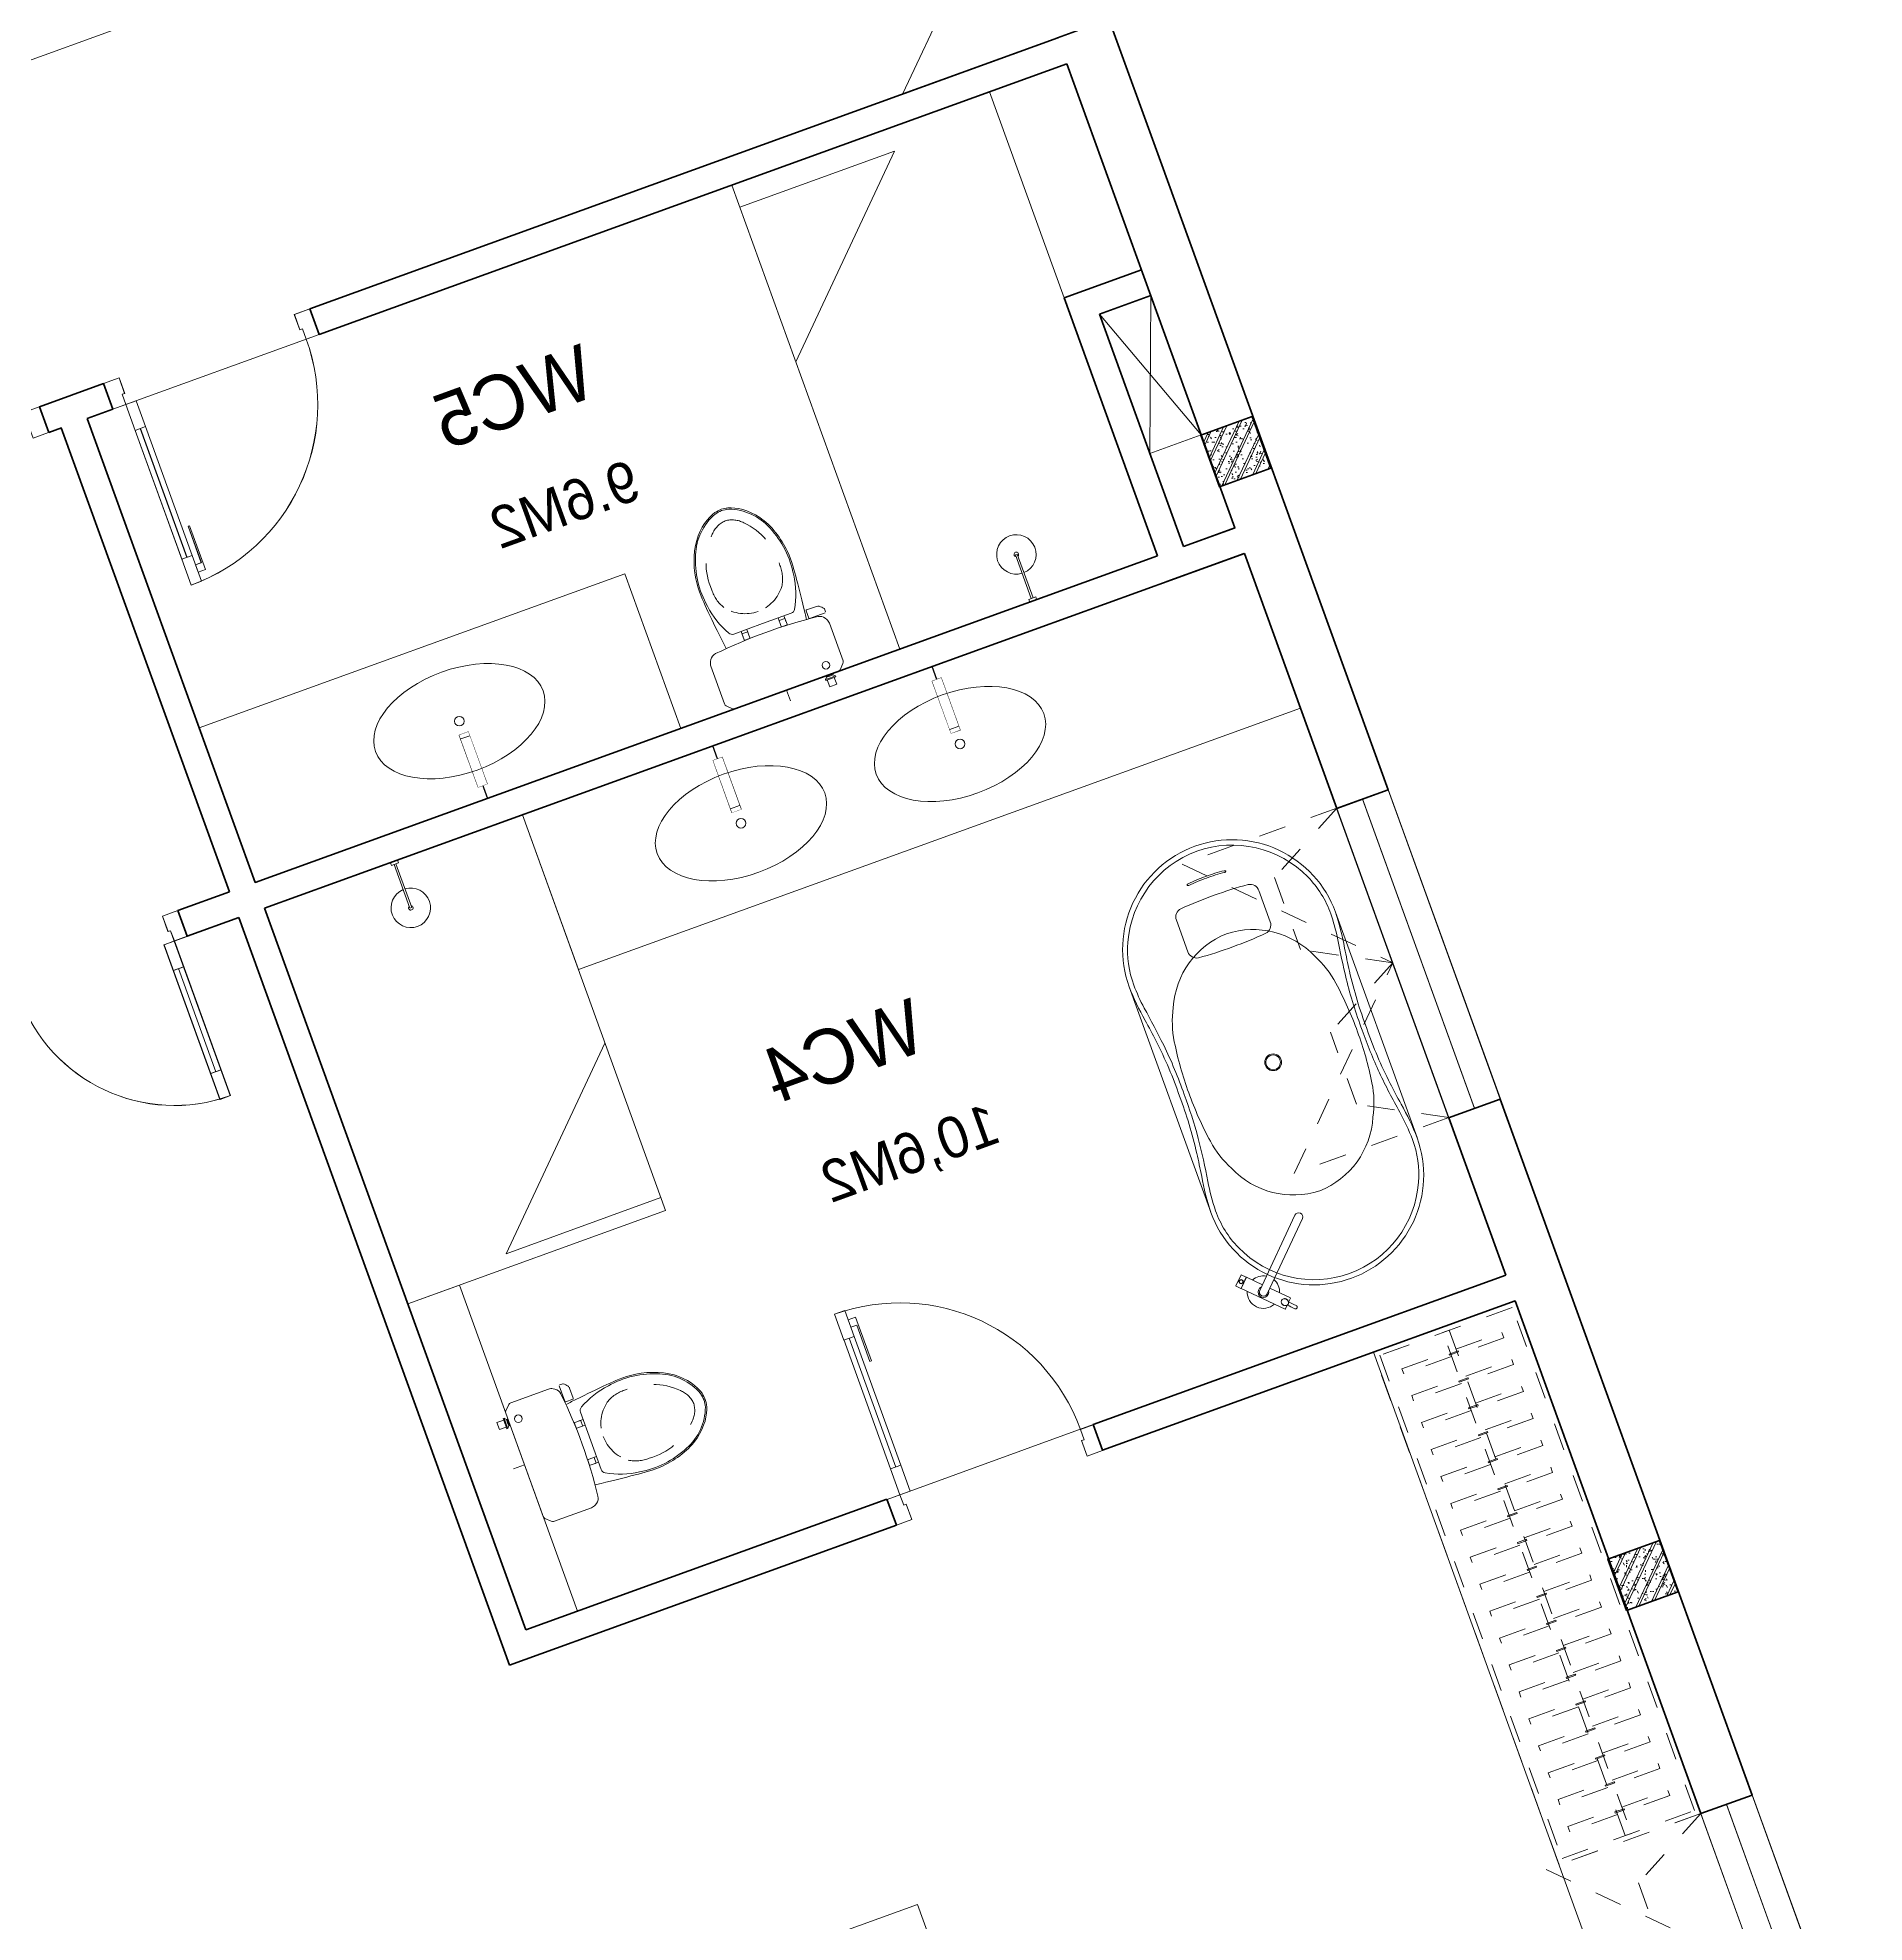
# Model space of a CAD drawing. Header units: metres. Extents: x 568332 to 569219, y 2065964 to 2066430.
# Drawn here: x 568607.86 to 568614.52, y 2066351.83 to 2066358.71 of the extents above; entities that cross this region are included whole.
import ezdxf

# ---------------------------------------------------------------- set-up
doc = ezdxf.new("R2010")
doc.units = ezdxf.units.M
for name, pattern in [('$AUDIT_BAD_LTYPE2', [0]), ('HIDDEN', [0.375, 0.25, -0.125]), ('HIDDEN2', [0.1875, 0.125, -0.0625]), ('X-5M-G-MB PHONGNGU$0$HIDDEN2', [0.1875, 0.125, -0.0625]), ('xref-thap C (mb tang 32-2)$0$HIDDEN', [0.375, 0.25, -0.125])]:
    doc.linetypes.add(name, pattern=pattern)
doc.layers.get('0').update_dxf_attribs({"linetype": 'CONTINUOUS'})
doc.layers.get('DEFPOINTS').update_dxf_attribs({"linetype": 'CONTINUOUS'})
for name, color, linetype, lineweight in [('-DOOR', 137, 'CONTINUOUS', 9), ('-FURNITURE', 46, 'CONTINUOUS', 9), ('-HATCH', 8, 'CONTINUOUS', 5), ('-HIDE', 3, 'HIDDEN', 13), ('-LINE1', 7, 'CONTINUOUS', 18), ('-LINE2', 252, 'CONTINUOUS', 9), ('-STEEL1', 1, 'CONTINUOUS', 35), ('-WALL', 4, 'CONTINUOUS', 35), ('TEXT25', 2, 'CONTINUOUS', 13)]:
    doc.layers.add(name, color=color, linetype=linetype, lineweight=lineweight)
doc.layers.add('LoLK', color=6, linetype='CONTINUOUS')
doc.styles.add('SVN_AVO_thuong', font='')
doc.styles.add('T1', font='', dxfattribs={"height": 200})
doc.styles.get('SVN_AVO_thuong').set_extended_font_data('SVN-Avo')
doc.styles.get('T1').set_extended_font_data('VNgeometric Light')

# ---------------------------------------------------------------- blocks, each defined once
blk = doc.blocks.new('*U18')
at = {"linetype": '$AUDIT_BAD_LTYPE2'}
for p, q in [((70, 100), (69.99999999999999, 599.9999999999982)), ((89.99999999999999, 599.9999999999982), (90, 100))]:
    blk.add_line(p, q, dxfattribs=at)
for points in [[(49.99999999999999, 599.9999999999982), (89.99999999999999, 599.9999999999982), (89.99999999999999, 699.9999999999982), (49.99999999999999, 699.9999999999982), (49.99999999999999, 599.9999999999982)], [(49.99999999999999, 602.9059272893337), (50, 100)], [(50, 100), (90, 100), (90, 0), (50, 0), (50, 100)]]:
    blk.add_lwpolyline(points)
for points in [[(118.2698876160139, 494.5156181119073), (118.2698876160139, 664.1349438079906), (89.99999999999999, 664.1349438079906), (89.99999999999999, 635.8650561920058), (112.6159100928053, 635.8650561920058), (112.6159100928053, 494.5156181119073)], [(0, 0), (50, 0), (50, -40), (60, -40), (60, -100.0001724930698), (0, -100.0001724930698)], [(799.9999999999982, 7.105427357601134e-15), (749.9999999999982, 7.105427357601134e-15), (749.9999999999982, -40), (739.9999999999982, -40), (739.9999999999982, -100.0001724930698), (799.9999999999982, -100.0001724930698)]]:
    blk.add_lwpolyline(points, close=True)
at = {"linetype": '$AUDIT_BAD_LTYPE2', "ltscale": 0.3}
blk.add_arc((50, 0), 699.9999999999982, 0, 90, dxfattribs=at)
blk = doc.blocks.new('*U149')
at = {"linetype": '$AUDIT_BAD_LTYPE2'}
for p, q in [((70, 100), (70, 699.9999999999982)), ((90, 699.9999999999982), (90, 100))]:
    blk.add_line(p, q, dxfattribs=at)
for points in [[(50, 699.9999999999982), (90, 699.9999999999982), (90, 799.9999999999982), (50, 799.9999999999982), (50, 699.9999999999982)], [(50, 702.9059272893337), (50, 100)], [(50, 100), (90, 100), (90, 0), (50, 0), (50, 100)]]:
    blk.add_lwpolyline(points)
for points in [[(118.2698876160139, 594.5156181119073), (118.2698876160139, 764.1349438079906), (90, 764.1349438079906), (90, 735.8650561920058), (112.6159100928053, 735.8650561920058), (112.6159100928053, 594.5156181119073)], [(0, 0), (50, 0), (50, -40), (60, -40), (60, -99.99999999999272), (0, -99.99999999999272)], [(899.9999999999982, 1.3252863207713e-28), (849.9999999999982, 1.3252863207713e-28), (849.9999999999982, -40.00000000000001), (839.9999999999982, -40.00000000000001), (839.9999999999982, -99.99999999999272), (899.9999999999982, -99.99999999999272)]]:
    blk.add_lwpolyline(points, close=True)
at = {"linetype": '$AUDIT_BAD_LTYPE2', "ltscale": 0.3}
blk.add_arc((50, 0), 799.9999999999982, 0, 90, dxfattribs=at)
blk = doc.blocks.new('*U291')
for p, q in [((-1209.999999987398, -99.99999999999946), (-1249.999999987398, -99.99999999999955)), ((-1229.999999987398, -99.99999999999946), (-1229.999999987398, -499.9999999936985)), ((-90.00000000000003, -99.99999999999999), (-50.00000000000003, -100)), ((-70.00000000000003, -100), (-70.00000000000037, -499.999999993699)), ((-1209.999999987398, -499.9999999936986), (-1249.999999987398, -499.9999999936983)), ((-90.00000000000037, -499.999999993699), (-50.00000000000038, -499.999999993699))]:
    blk.add_line(p, q)
for points in [[(-1299.999999987398, 100.0000000124132), (-1239.999999987398, 100.0000000124131), (-1239.999999987398, 40.00000000000052), (-1249.999999987398, 40.00000000000058), (-1249.999999987398, 5.736017721381656e-13), (-1299.999999987398, 5.451800627077616e-13)], [(2.661004540099838e-14, 100.0000000124126), (-60.00000000000009, 100.0000000124126), (-59.99999999999999, 40), (-49.99999999999999, 40), (-50, 0), (0, 0)], [(-1249.999999987398, 5.736017721381656e-13), (-1209.999999987398, 5.167583532773576e-13), (-1209.999999987398, -599.9999999936986), (-1249.999999987398, -599.9999999936985)], [(-50, 0), (-90, 2.842170943040401e-14), (-90.00000000000006, -599.999999993699), (-50.00000000000007, -599.999999993699)]]:
    blk.add_lwpolyline(points, close=True)
for centre, radius, start, end in [((-1249.999999988366, 1.047908426694035e-09), 599.9999999948874, 270.0000392677513, 0), ((-49.99999999984107, 2.53997065803019e-10), 599.9999999940992, 180, 269.9999607322486)]:
    blk.add_arc(centre, radius, start, end)
blk = doc.blocks.new('Sink_Cicle')
blk.add_lwpolyline([(17.49999987077899, -50.00226151314564), (-17.49999987077899, -49.99773848685436), (-17.51615354442038, -252.2967581441626), (17.48384613892995, -252.3012811850058)], close=True)
blk.add_circle((0, -300), 17.5)
at = {"layer": 'DEFPOINTS'}
blk.add_line((0, -100), (0, 0), dxfattribs=at)
blk.add_wipeout([(17.499999870775355, -50.00226151314928), (-17.49999987078263, -49.99773848685436), (-17.516153544427652, -252.29675814416623), (17.48384613892631, -252.3012811850058)])
at = {"layer": '-FURNITURE', "linetype": 'Continuous'}
blk.add_ellipse((0, -300), major_axis=(-325, 0), ratio=0.5846153846153846, dxfattribs=at)
blk.add_line((-17.51421511289664, -237.2967582757119), (17.48578462866135, -237.3012813020032))
blk = doc.blocks.new('shower')
for points in [[(180919.3447017173, -32316.45425928477), (180912.3337561736, -32316.45425928477), (180912.3337561736, -32146.62790954509), (180919.3447017173, -32146.62790954509)], [(180929.3839969719, -32326.62790954066), (180902.2944609144, -32326.62790954066), (180902.2944609144, -32316.45425928477), (180929.3839969719, -32316.45425928477)]]:
    blk.add_lwpolyline(points, close=True)
for radius, start, end in [(72, 272.7906698559544, 267.2093301440456), (8.346062492523743, 294.8355446212717, 245.1644553787283)]:
    blk.add_arc((180915.8392289462, -32146.62790954416), radius, start, end)
blk = doc.blocks.new('A$C18091ED7')
for p, q in [((9.957147995010018e-09, -42.13376978135784), (0, -3.786117304116488e-07)), ((146.1412317672475, -26.59467297248193), (179.181621938591, -26.59467296488583)), ((146.1412317672475, -26.59467297248193), (146.1412317680188, -30.17859706786112)), ((146.1412317680188, -30.17859706786112), (165.7503655985456, -30.17859706340823)), ((153.0594147269658, -36.79204952501459), (146.1412317680188, -30.17859706786112)), ((152.3191092506386, -2.717133611440659e-07), (152.3191092568413, -26.59467297093943)), ((152.3191092506386, -2.717133611440659e-07), (179.1816219322718, -2.654269337654114e-07)), ((153.0594147269658, -36.79204952501459), (165.7503656001572, -36.79204952192958)), ((153.0594147275151, -39.73033438943094), (153.0594147269658, -36.79204952501459)), ((153.0594147275151, -39.73033438943094), (178.4413164740145, -39.73033438349376)), ((153.0594147275151, -39.73033438943094), (178.4413164740145, -39.73033438349376)), ((153.0594147275151, -39.73033438943094), (153.0594147281554, -42.13376974494895)), ((185.3594994290725, -30.17859705851879), (165.7503655985456, -30.17859706340823)), ((178.4413164733487, -36.79204951884458), (165.7503656001572, -36.79204952192958)), ((185.3594994290725, -30.17859705851879), (178.4413164733487, -36.79204951884458)), ((178.4413164733487, -36.79204951884458), (178.4413164740145, -39.73033438349376)), ((178.4413164740145, -39.73033438349376), (178.4413164746547, -42.1337697392446)), ((179.1816219322718, -2.654269337654114e-07), (179.181621938591, -26.59467296488583)), ((179.181621938591, -26.59467296488583), (185.3594994283012, -26.59467296337243)), ((185.3594994283012, -26.59467296337243), (185.3594994290725, -30.17859705851879)), ((-83.25994817525861, -267.3592828898691), (-83.259948167517, -299.9634285944048)), ((-62.88950393904452, -265.3807882612164), (-81.28145355204106, -265.3807882657275)), ((-60.91100931491019, -267.3592828844266), (-60.91100930728498, -299.9634285889624)), ((60.9110093945892, -267.3592828557594), (60.9110094022144, -299.9634285600623)), ((62.88950401780676, -265.3807882316178), (81.2814536308033, -265.3807882273395)), ((83.25994825493763, -267.3592828505498), (83.25994826256283, -299.9634285550856)), ((165.3959958605519, -261.9873972070927), (165.3959958671003, -289.7349902229907)), ((167.8691141396885, -259.5142789271486), (228.0810223811895, -259.5142789128586)), ((230.5541406641933, -274.3229751045001), (230.5541406613593, -261.9873971916386)), ((-83.25994817257379, -278.4883151478134), (-83.25994817046012, -287.6388527823146)), ((-60.91100930959874, -290.0299398849311), (-83.25994816994717, -290.0299398901407)), ((60.91100939990065, -290.029939856031), (83.25994826024908, -290.0299398510542)), ((83.25994825750604, -278.488315108727), (83.2599482596197, -287.6388527429954)), ((167.8691141472664, -292.2081085020036), (206.7175896017579, -292.2081084926904))]:
    blk.add_line(p, q)
for points in [[(230.0000000517721, -218.5046414944518, -0.1374073801801567), (225.4781190853137, -234.6482587013161), (221.7949787454636, -240.7070387715066, -0.2360805181595358), (198.2560902649639, -255.4947853636986, -0.0519608230665726), (-198.2560901437319, -255.4947854572965, -0.236080518165078), (-221.7949786317113, -240.7070388760185), (-225.4781189743626, -234.6482588077488, -0.1374073801809237), (-229.9999999484608, -218.5046416030382), (-229.9999999831671, -71.98694829508895, -0.1989123673786679), (-226.3782021181105, -63.2431547633314), (-208.8906150607545, -45.75556769772083, -0.1989123673792025), (-200.1468215308087, -42.13376982865157), (9.971699910238385e-09, -42.13376978135784), (200.1468215506357, -42.13376973403501, -0.1989123673792025), (208.8906150822841, -45.75556759897154), (226.3782021480001, -63.24315465634572, -0.1989123673791691), (230.0000000170658, -71.98694818626973)], [(144.14367173758, -618.9627606730501, -0.2124047892419209), (26.30999211127346, -734.491494372196, -0.0276853236339062), (-0.5628229983012716, -738.609219571983, -0.0222792448073508), (-26.30999181118386, -734.4914943844487, -0.2124047892421136), (-144.1436714920528, -618.9627607410075, -0.1427957259999892), (-167.2376623962118, -428.0139674870588, -0.0930051380368448), (-127.9331820271946, -309.1271633332653, -0.2564387014614383), (-111.240849547703, -299.9634286007786), (4.746470949612558e-08, -299.9634285748762), (111.2408496426324, -299.9634285482753, -0.2564387014619951), (127.933182126606, -309.1271632729331, -0.0930051380368741), (167.2376625517572, -428.0139674081001, -0.1427957260000456)]]:
    blk.add_lwpolyline(points, format="xyb", close=True)
at = {"linetype": 'xref-thap C (mb tang 32-2)$0$HIDDEN', "ltscale": 100}
blk.add_lwpolyline([(61.00044987679576, -669.0176259216969, -0.1990312026443698), (1.417429302819073e-07, -698.769823720475, -0.1990312026443799), (-61.00044960746891, -669.0176259504806, -0.2189240232571595), (-131.9321382956405, -478.313622940972, -0.1537914605682739), (-112.4681372026971, -403.989815428853, -0.2367011859554165), (5.876427167095244e-08, -347.5870280214876, -0.2367011859554843), (112.4681373467611, -403.9898153757968, -0.1537914605681893), (131.9321384748619, -478.313622878748, -0.2189240232571754)], format="xyb", close=True, dxfattribs=at)
blk.add_circle((165.7503656100234, -78.39166221523192), 13.90362011701458)
for centre, radius, start, end in [((-81.28145355158267, -267.3592828894034), 1.978494623656905, 90.00000001354867, 180.0000000133402), ((-62.88950393858613, -267.3592828848923), 1.978494623656905, 1.334021322268115e-08, 90.00000001354867), ((62.88950401826514, -267.3592828552937), 1.978494623656905, 90.00000001354867, 180.0000000133402), ((81.28145363126168, -267.3592828510155), 1.978494623656905, 1.334021322268115e-08, 90.00000001354867), ((167.8691141402633, -261.9873972065106), 2.473118279571131, 90.00000001354867, 180.0000000133402), ((228.0810223845983, -274.3229751050822), 2.473118279571131, 320.3122930343796, 1.334021322268115e-08), ((167.8691141466952, -289.7349902224087), 2.473118279571131, 180.0000000133402, 270.0000000135486), ((206.717589598069, -276.6690117186226), 15.53909677420133, 270.0000000135486, 306.4658507565522), ((168.3527972659103, -224.7572911087773), 80.08895368617857, 306.4658507565522, 320.3122930343796)]:
    blk.add_arc(centre, radius, start, end)
for points, knots in [([(-155.6468228230951, -259.4535552573798), (-156.6353001506941, -267.2522313103836), (-164.2940232875517, -328.394745314552), (-169.1545302536251, -385.0939582949213), (-183.68571763406, -527.7705276800843), (-135.602968026873, -679.1126648240606), (-50.29344375100118, -735.2493608418445), (-19.70048385594782, -741.0901266933652), (1.531116140540689e-07, -743.6724421556864)], [130.6139379315478, 130.6139379315478, 130.6139379315478, 130.6139379315478, 152.8521090939923, 311.1293507817257, 417.703951170228, 561.3833927516608, 697.6926317810714, 710.812262267882, 710.812262267882, 710.812262267882, 710.812262267882]), ([(155.6468228994709, -259.4535551877343), (156.6353002305841, -267.2522312389628), (164.2940233960289, -328.3947452375724), (169.1545303888706, -385.0939582149149), (183.6857178367027, -527.7705275934422), (135.6029683008201, -679.1126647599449), (50.29344405157826, -735.2493608178338), (19.70048415924612, -741.0901266841101), (1.530679583083838e-07, -743.6724421554536)], [130.613937934949, 130.613937934949, 130.613937934949, 130.613937934949, 152.8521090939923, 311.1293507817257, 417.703951170228, 561.3833927516608, 697.6926317810714, 710.812262267882, 710.812262267882, 710.812262267882, 710.812262267882])]:
    blk.add_open_spline(points, degree=3, knots=knots)
blk = doc.blocks.new('A$C52EE6B0C')
for p, q in [((-17.20769670707523, 15.73427220259327), (17.21740616677562, 15.73427220259327)), ((-17.20769664159161, -15.76179078378482), (17.25286010079435, -15.76177874789573))]:
    blk.add_line(p, q)
for radius in [1.2047244094, 1.0625984252]:
    blk.add_circle((0.004854760598391294, -0.01375929062487558), radius)
for centre, radius, start, end in [((-17.24314525874797, -0.01207868778146803), 15.74633857169191, 90.00004679933201, 180.0060212317107), ((-17.21041953764507, 0.001682114729192108), 15.03342542002128, 114.0143397923319, 180.0588324882195), ((-17.25508472573711, 0.1019342582440004), 14.92367355756088, 89.89259614786677, 114.0143398310184), ((-18.18116453613038, -21.56814891623799), 37.31420158923805, 80.32537186998005, 88.55949406869577), ((-17.85723445771146, -16.41196067107376), 31.44385665188106, 80.95530103647799, 88.85173392611411), ((3.492732717044419, 116.0118507486186), 102.6900642221361, 260.8064278436171, 264.356453546728), ((10.00461303815246, 158.7953360565007), 145.2428134353977, 261.321760178495, 262.6566174950622), ((-0.8758374273893423, 77.0744670072454), 62.80248494290996, 262.9722866301048, 270.8034968767962), ((-0.4392543211579323, 89.40770245710155), 75.83928513553873, 265.3361413481834, 270.3355216603239), ((0.8855469487607479, 77.0744670072454), 62.80248494290996, 269.1965031232039, 277.0277133698951), ((0.5786736126174219, 84.46415005414747), 70.89675459107134, 269.5362586194438, 275.7509718273354), ((-18.4352474148327, 226.8786012548953), 214.5500408366301, 276.9922117853802, 278.5967700074263), ((-9.994903516751947, 158.7953360565007), 145.2428134353977, 277.3433825049378, 278.678239821505), ((18.19087405753089, -21.56814891623799), 37.31420158923805, 91.44050593130423, 99.67462813001998), ((17.49661970126908, -11.01489087357186), 26.04177352760918, 90.57161639594337, 98.52623542419117), ((17.38028173809289, 0.6458196171442978), 14.38048270410287, 65.5240217261104, 90.57161639594337), ((17.25285478011938, -0.01207868778146803), 15.74633857169191, 359.9939787682893, 89.999953200668), ((17.03142645675689, -0.1205247127218172), 15.22249436628161, 0.4018525137937155, 65.5240217261104), ((-5.419667109847069, -2.205582012422383), 14.69270855791083, 98.51976196149644, 117.8512947361469), ((-0.2559751088847406, -36.67531980102649), 49.54707038386372, 89.69837733597764, 98.51976196149644), ((0.26568463028525, -36.67531980102649), 49.54707038386372, 81.48023803850357, 90.30162266402236), ((5.429376631247578, -2.205582012422383), 14.69270855791083, 62.14870526385309, 81.48023803850357), ((-7.450100970658241, -0.4025184732163325), 12.18724008712164, 113.3669392692271, 178.1720206420629), ((7.459810492087854, -0.4025184732163325), 12.18724008712164, 1.827979357937088, 66.63306073077288), ((28.29923964393674, 2.770475775178056), 0.2863587186237817, 160.8078893687392, 185.677575747249), ((1.032724158198107, 0.0596931052277796), 27.11457574387047, 359.8447870516113, 5.677575747249001), ((28.14528837171383, 2.82406351249665), 0.1233475539422422, 123.474108831765, 160.8078893687392), ((28.11764562025201, 2.865868186636362), 0.07323016681635565, 85.79124561711077, 123.474108831765), ((28.11499697584077, 2.829875804425683), 0.1093198730242431, 39.09426345110634, 85.79124561711077), ((27.9923979784362, 2.718469867249951), 0.2748749163090767, 4.941295606222266, 41.00239497281166), ((1.841417531803017, 0.05082119413418695), 26.56153366930607, 359.8606935406443, 5.815426488843808), ((-17.24314525874797, -0.01544044824549928), 15.74633857169191, 179.9939787682893, 269.999953200668), ((-17.21041951692314, -0.02920073014684021), 15.03342545060523, 179.9411309193374, 245.9856601689816), ((-7.450100970658241, 0.3749993371893652), 12.18724008712164, 181.8279793579371, 246.6330607307729), ((7.459810492087854, 0.3749993371893652), 12.18724008712164, 293.3669392692271, 358.1720206420629), ((17.25285478011938, -0.01544044824549928), 15.74633857169191, 270.000046799332, 0.006021231710728335), ((17.0314264257031, 0.09300610912032425), 15.22249441194929, 294.4759783475301, 359.5981396082714), ((1.032724158198107, -0.08721224125474691), 27.11457574387047, 354.322424252751, 0.1552129483886985), ((1.841417531803017, -0.07834033016115427), 26.56153366930607, 354.1845735111562, 0.1393064593556944), ((28.29923964393674, -2.797994911205024), 0.2863587186237817, 174.322424252751, 199.1921106312608), ((28.14528837171383, -2.851582648523618), 0.1233475539422422, 199.1921106312608, 236.525891168235), ((28.11764562025201, -2.89338732266333), 0.07323016681635565, 236.525891168235, 274.2087543828892), ((28.11499697584077, -2.85739494045265), 0.1093198730242431, 274.2087543828892, 320.9057365488936), ((27.9923979784362, -2.745989003276918), 0.2748749163090767, 318.9976050271883, 355.0587043937777), ((-5.419667109847069, 2.178062876395416), 14.69270855791083, 242.1487052638531, 261.4802380385036), ((5.429376631247578, 2.178062876395416), 14.69270855791083, 278.5197619614964, 297.8512947361469), ((-0.2559751088847406, 36.64780066499952), 49.54707038386372, 261.4802380385036, 270.3016226640223), ((0.26568463028525, 36.64780066499952), 49.54707038386372, 269.6983773359776, 278.5197619614964), ((-17.25508472573711, -0.1294528978760354), 14.92367355756088, 245.9856601689816, 270.1074038521332), ((-18.18116453613038, 21.54062978021102), 37.31420158923805, 271.4405059313042, 279.6746281300199), ((-17.85723445771146, 16.38444203144172), 31.44385665188106, 271.1482660738859, 279.044698963522), ((3.492732717044419, -116.0393693881924), 102.6900642221361, 95.64354645327202, 99.19357215638293), ((10.00461303815246, -158.8228551925276), 145.2428134353977, 97.3433825049378, 98.67823982150497), ((-0.8758374273893423, -77.10198614327237), 62.80248494290996, 89.19650312320385, 97.02771336989514), ((-0.4392543211579323, -89.43522109673359), 75.83928513553873, 89.66447833967614, 94.66385865181664), ((0.5786736126174219, -84.4916686937795), 70.89675459107134, 84.24902817266455, 90.4637413805562), ((0.8855469487607479, -77.10198614327237), 62.80248494290996, 82.97228663010486, 90.80349687679617), ((-18.4352474148327, -226.9061198945274), 214.5500408366301, 81.40322999257371, 83.00778821461982), ((-9.994903516751947, -158.8228551925276), 145.2428134353977, 81.32176017849503, 82.65661749506219), ((18.19087405753089, 21.54062978021102), 37.31420158923805, 260.32537186998, 268.5594940686958), ((17.49661970126908, 10.98737223393982), 26.04177352760918, 261.4737645758088, 269.4283836040566), ((17.38028173809289, -0.6733382567763329), 14.38048270410287, 269.4283836040566, 294.4759782738896)]:
    blk.add_arc(centre, radius, start, end)
at = {"layer": 'DEFPOINTS'}
for tag, p in [('MODELNUMBER', (0, 0)), ('TRADENAME', (0, -0.001666666648816317)), ('PRODUCT', (0, -0.003333333355840296)), ('MATERIAL', (0, -0.005000000004656613))]:
    blk.add_attdef(tag, p, '', height=0.001, dxfattribs=at)
blk = doc.blocks.new('A$C4D835AF5')
at = {"layer": '-FURNITURE', "ltscale": 8}
for p, q in [((-3.937007874133997, 0.3346456687140744), (-3.937007874133997, 0.8661417323164642)), ((-3.856363968050573, 0.3149606298829895), (-3.917322834720835, 0.3149606298829895)), ((3.14960629917914, 0.905511811026372), (-3.897637795307674, 0.905511811026372)), ((-3.549881889834069, 0.4615121080132667), (-3.549881889834069, 0.4918150943994988)), ((-3.339881889871322, 0.4918150943994988), (-3.339881889871322, 0.4615121080132667)), ((-0.5905511811724864, 0), (-0.5905511811724864, -12.08661417319672)), ((0.5905511810560711, 0), (0.5905511810560711, -12.08661417319672)), ((3.14960629917914, -0.9055118109972682), (3.14960629917914, 0.905511811026372)), ((3.169291338417679, 0.8956692913197912), (3.14960629917914, 0.8956692913197912)), ((3.169291338417679, -0.8956692912906874), (3.169291338417679, 0.8956692913197912)), ((3.188976377830841, 0.905511811026372), (3.976377952611074, 0.905511811026372)), ((3.996062992024235, -0.8858222072885837), (3.996062992024235, 0.8858183881966397)), ((-3.937007874133997, -0.8661417323164642), (-3.937007874133997, -0.3346456698782276)), ((-3.859123134170659, -0.3149606298829895), (-3.917322834720835, -0.3149606298829895)), ((-0.5905511811724864, -0.9055118109972682), (-3.897637795307674, -0.9055118109972682)), ((-3.702086295757908, -0.4482994973659515), (-3.703305563307367, -0.4183928251150064)), ((-3.626116961007938, -0.4552132484968752), (-3.624325704469811, -0.4472871391335502)), ((-3.592593900160864, -0.4693618138844613), (-3.593808271281887, -0.4553162374941166)), ((-3.516390349017456, -0.4728221969853621), (-3.515662283170968, -0.4687519224826247)), ((-3.483023508393671, -0.4913916403020266), (-3.485677747870795, -0.4713251190551091)), ((-3.406740271369927, -0.4913916403020266), (-3.404085924616084, -0.4713243082514964)), ((-3.373373430629726, -0.4728221969853621), (-3.374101741297636, -0.4687505542242434)), ((-3.297169879544526, -0.4693618138844613), (-3.295955249399412, -0.4553132418950554)), ((-3.263646818697453, -0.4552132484968752), (-3.265438825008459, -0.4472838216461241)), ((-3.187677483947482, -0.4482994973659515), (-3.186458005278837, -0.4183876432944089)), ((3.14960629917914, -0.9055118109972682), (0.5905511810560711, -0.9055118109972682)), ((3.169291338417679, -0.8956692912906874), (3.14960629917914, -0.8956692912906874)), ((3.188976377830841, -0.9055118109972682), (3.976377952611074, -0.9055118109972682))]:
    blk.add_line(p, q, dxfattribs=at)
for radius in [0.3110236219999999, 0.264425112]:
    blk.add_circle((3.582677165279165, 0), radius, dxfattribs=at)
for centre, radius, start, end in [((-5.172746209602337, -0.009833991935011), 0.2398274364867001, 175.3988683949836, 267.683684738816), ((-5.162281866127159, 0.001097322150599211), 0.2496571373087167, 92.26055198415715, 178.0931381794738), ((-5.411562051915098, -2528.914153773454), 2529.164725280366, 89.9660810117202, 89.99457585702427), ((-3.897637795307674, 0.8661417323164642), 0.03937007869999999, 90, 180), ((-3.917322834720835, 0.334645669296151), 0.0196850394, 180, 270), ((-3.444696608930826, -0.1800324727082625), 0.6800319107999998, 90.0155575041171, 98.89806549202986), ((-3.445067178807221, -0.1800325420044828), 0.6800319804999999, 81.10193476241767, 89.98433540355451), ((-5.820766091346741e-11, 0), 2.3622047244, 22.54031043733562, 157.4596895626644), ((-5.820766091346741e-11, 0), 0.7874015747999998, 318.5903779145428, 221.4096220854572), ((-5.820766091346741e-11, 0), 0.5905511810999999, 0, 180), ((3.188976377830841, 0.8858267717296258), 0.0196850394, 90, 180), ((3.976377952611074, 0.8858267717296258), 0.0196850394, 0, 90), ((-4.563514047302306, 275.4393603570643), 275.6895205756396, 269.8713704548476, 270.134413801293), ((-3.917322834720835, -0.334645669296151), 0.0196850394, 90, 180), ((-3.897637795307674, -0.8661417323164642), 0.03937007869999999, 180, 270), ((-3.69050836347742, -0.4472920451080427), 0.01162168131717254, 184.9730588167124, 258.0340652050838), ((-3.646140178490896, -0.2514027326542418), 0.2124717066311285, 257.2815863172942, 272.5837431166033), ((-3.637047897733282, -0.4523756541602779), 0.01129324217511807, 272.4656825237923, 345.4476281752974), ((-3.581550852512009, -0.4681202150823083), 0.01111262650185997, 186.4149760746678, 247.4426638316044), ((-3.544597993255593, -0.2922010583861265), 0.190689105969796, 257.5175194414243, 274.7853332085882), ((-3.528885980602354, -0.4692233995883726), 0.01300354377461912, 270.8627506118385, 343.9333648868276), ((-3.471052158158273, -0.4887641616223846), 0.01225629918881619, 192.3790292665462, 260.142289403178), ((-3.445049900154117, -0.295684714539675), 0.2070703525339242, 262.2005895473907, 277.9341143868692), ((-3.417906698421575, -0.4895470514893532), 0.01131775609399448, 277.3077516790804, 350.6199838641652), ((-3.361692738719285, -0.4698820120247547), 0.01204505090893129, 194.128595859641, 259.0416995531207), ((-3.342932183295488, -0.2742454641556833), 0.2085271705549764, 264.2062775251951, 279.0284077801071), ((-3.310024282021914, -0.4671465401770547), 0.01304389132053663, 269.1875638990808, 350.2219325995679), ((-3.252893783501349, -0.4524938771792222), 0.01109156189044463, 194.1921654394817, 261.8514003855582), ((-3.243402015476022, -0.2392133744724561), 0.2245328352159587, 267.1755962354845, 281.6727780298017), ((-3.20032295252895, -0.4465554517519195), 0.01276517026006314, 280.6032237323427, 352.1473828500294), ((-5.820766091346741e-11, 0), 2.3622047244, 202.5403104373356, 255.4906014981622), ((-5.820766091346741e-11, 0), 2.3622047244, 284.5092583305358, 337.4596895626644), ((3.188976377830841, -0.8858267716132104), 0.0196850394, 180, 270), ((3.976377952611074, -0.8858267716132104), 0.0196850394, 270, 0), ((-5.820766091346741e-11, -12.08661417319672), 0.5905511810999999, 180, 0)]:
    blk.add_arc(centre, radius, start, end, dxfattribs=at)
blk.add_ellipse((-3.444881830888335, -0.001299991592532024), major_axis=(0.5549964930499999, 1.979270000163069e-05), ratio=0.8491940411667758, dxfattribs=at)
for tag, p in [('TRADENAME', (-0.004336408572271466, 0.006709126027999446)), ('MODELNUMBER', (-0.004336408572271466, 0.008375792705919594)), ('PRODUCT', (-0.004336408572271466, 0.005042459379183128)), ('MATERIAL', (-0.004336408572271466, 0.003375792701262981))]:
    blk.add_attdef(tag, p, '', height=0.0009999999999999998, dxfattribs=at)
blk = doc.blocks.new('A$C06914B9D')
at = {"layer": '-FURNITURE', "ltscale": 5}
for p, q in [((294.6599550954998, -1372.946706551127), (294.593063864857, -1495.269907747395)), ((614.665790906176, -1373.70155921299), (614.5996415428817, -1494.51505508367))]:
    blk.add_line(p, q, dxfattribs=at)
for centre, radius, start, end in [((328.8346441350877, -1372.66104604397), 34.19417278572232, 97.79750243114067, 180.4786434526077), ((449.6535268053412, -3017.262859358452), 1683.161974464355, 85.38531070553488, 94.27462811831235), ((580.4543413612992, -1373.438239138573), 34.19417278572232, 359.5587913520952, 82.23993242046836), ((328.802044255659, -1495.589171717875), 34.19417278572232, 179.4650466896836, 262.14618768116), ((580.4225383251905, -1494.74476924073), 34.19417278572232, 277.7037576780962, 0.384898782282091), ((449.2141993120313, 149.0575992399827), 1683.174451148718, 265.7381508570538, 274.6274353096679)]:
    blk.add_arc(centre, radius, start, end, dxfattribs=at)
at = {"layer": '-FURNITURE', "ltscale": 8}
ref = blk.add_blockref('A$C4D835AF5', (131.1496618650854, -111.8140449207276), dxfattribs=dict(at, xscale=-25.08682081009749, yscale=25.08682081009749, zscale=25.08682081009749, rotation=45.00000000000001))
ref.add_attrib('MODELNUMBER', 'K-T97328-4', (131.0602679159492, -111.5708033395931), dxfattribs={"layer": 'DEFPOINTS', "height": 0.02508682081009749, "rotation": 224.9999999245364})
ref.add_attrib('TRADENAME', 'PURIST', (131.0898330230266, -111.6003684485331), dxfattribs={"layer": 'DEFPOINTS', "height": 0.02508682081009749, "rotation": 224.9999999245364})
ref.add_attrib('PRODUCT', 'BATH FILLER', (131.1193981114775, -111.6299335351214), dxfattribs={"layer": 'DEFPOINTS', "height": 0.02508682081009749, "rotation": 224.9999999245364})
ref.add_attrib('MATERIAL', 'PREMIUM MATERIALS', (131.1489632185549, -111.6594986421987), dxfattribs={"layer": 'DEFPOINTS', "height": 0.02508682081009749, "rotation": 224.9999999245364})
at = {"layer": '-FURNITURE'}
ref = blk.add_blockref('A$C52EE6B0C', (450.3224925715476, -887.8775309827179), dxfattribs=dict(at, xscale=25.39829667096628, yscale=25.39829667096628, zscale=25.39829667096628, rotation=270))
ref.add_attrib('MODELNUMBER', 'K-1800', (450.3224925715476, -887.8775309827179), dxfattribs={"layer": 'DEFPOINTS', "height": 0.02539829667096628, "rotation": 270})
ref.add_attrib('TRADENAME', 'ABRAZO', (450.2801620643586, -897.8758592382073), dxfattribs={"layer": 'DEFPOINTS', "height": 0.02539829667096628, "rotation": 270})
ref.add_attrib('PRODUCT', 'BATH', (450.2378315906972, -897.8758592456579), dxfattribs={"layer": 'DEFPOINTS', "height": 0.02539829667096628, "rotation": 270})
ref.add_attrib('MATERIAL', 'LITHOCAST', (450.1955010872334, -897.8758592493832), dxfattribs={"layer": 'DEFPOINTS', "height": 0.02539829667096628, "rotation": 270})
blk = doc.blocks.new('*U294')
at = {"linetype": 'X-5M-G-MB PHONGNGU$0$HIDDEN2'}
for points in [[(0, 600.0000000004657), (0, 0), (2169.805171360719, -7.763894158336599e-10), (2169.805171360719, 599.9999999996893)], [(2149.805171360719, 579.999661371616), (2149.805171360719, 19.99966137161606), (20, 20.00000000046566), (20, 580.0000000004657)], [(2149.805171360719, 286.6991212946981), (2149.805171360719, 313.0991212946049), (20, 313.0991212953813), (19.99999859370291, 286.6991212952417)], [(113.7817614636733, 319.1750910408318), (109.4317788550979, 319.1750910408318), (109.4317788550979, 280.441767644881), (113.7817614636733, 280.441767644881)], [(227.7817614636733, 319.1750910407849), (223.4317788550979, 319.1750910407849), (223.4317788550979, 280.4417676448341), (227.7817614636733, 280.4417676448341)], [(341.7817614636733, 319.175091040738), (337.4317788550979, 319.175091040738), (337.4317788550979, 280.4417676447872), (341.7817614636733, 280.4417676447872)], [(455.7817614636733, 319.1750910406911), (451.4317788550979, 319.1750910406911), (451.4317788550979, 280.4417676447403), (455.7817614636733, 280.4417676447403)], [(569.7817614636733, 319.1750910406442), (565.431778855098, 319.1750910406442), (565.431778855098, 280.4417676446934), (569.7817614636733, 280.4417676446934)], [(683.7817614636733, 319.1750910405973), (679.431778855098, 319.1750910405973), (679.431778855098, 280.4417676446465), (683.7817614636733, 280.4417676446465)], [(797.7817614636733, 319.1750910405504), (793.431778855098, 319.1750910405504), (793.431778855098, 280.4417676445996), (797.7817614636733, 280.4417676445996)], [(911.7817614636733, 319.1750910405035), (907.431778855098, 319.1750910405035), (907.431778855098, 280.4417676445527), (911.7817614636733, 280.4417676445527)], [(1025.781761463673, 319.1750910404566), (1021.431778855098, 319.1750910404566), (1021.431778855098, 280.4417676445057), (1025.781761463673, 280.4417676445057)], [(1139.781761463673, 319.1750910404097), (1135.431778855098, 319.1750910404097), (1135.431778855098, 280.4417676444588), (1139.781761463673, 280.4417676444588)], [(1253.781761463673, 319.1750910403628), (1249.431778855098, 319.1750910403628), (1249.431778855098, 280.4417676444119), (1253.781761463673, 280.4417676444119)], [(1367.781761463673, 319.1750910403159), (1363.431778855098, 319.1750910403159), (1363.431778855098, 280.441767644365), (1367.781761463673, 280.441767644365)], [(1481.781761463673, 319.175091040269), (1477.431778855098, 319.175091040269), (1477.431778855098, 280.4417676443181), (1481.781761463673, 280.4417676443181)], [(1595.781761463673, 319.175091040222), (1591.431778855098, 319.175091040222), (1591.431778855098, 280.4417676442712), (1595.781761463673, 280.4417676442712)], [(1709.781761463673, 319.1750910401751), (1705.431778855098, 319.1750910401751), (1705.431778855098, 280.4417676442243), (1709.781761463673, 280.4417676442243)], [(1823.781761463673, 319.1750910401282), (1819.431778855098, 319.1750910401282), (1819.431778855098, 280.4417676441774), (1823.781761463673, 280.4417676441774)], [(1937.781761463673, 319.1750910400813), (1933.431778855098, 319.1750910400813), (1933.431778855098, 280.4417676441305), (1937.781761463673, 280.4417676441305)], [(2051.781761463673, 319.1750910400344), (2047.431778855098, 319.1750910400344), (2047.431778855098, 280.4417676440836), (2051.781761463673, 280.4417676440836)]]:
    blk.add_lwpolyline(points, close=True, dxfattribs=at)
for points in [[(122.2409142897814, 313.1103512093413), (122.2409142897814, 515.2497102723445), (100.1765458012815, 515.2497102723445), (100.1765458012815, 313.1103512093413)], [(236.2409142897814, 313.1103512092944), (236.2409142897814, 515.2497102722975), (214.1765458012815, 515.2497102722975), (214.1765458012815, 313.1103512092944)], [(350.2409142897814, 313.1103512092475), (350.2409142897814, 515.2497102722507), (328.1765458012815, 515.2497102722507), (328.1765458012815, 313.1103512092475)], [(464.2409142897814, 313.1103512092006), (464.2409142897814, 515.2497102722037), (442.1765458012815, 515.2497102722037), (442.1765458012815, 313.1103512092006)], [(578.2409142897814, 313.1103512091537), (578.2409142897814, 515.2497102721569), (556.1765458012815, 515.2497102721569), (556.1765458012815, 313.1103512091537)], [(692.2409142897814, 313.1103512091068), (692.2409142897814, 515.24971027211), (670.1765458012815, 515.24971027211), (670.1765458012815, 313.1103512091068)], [(806.2409142897814, 313.1103512090599), (806.2409142897814, 515.249710272063), (784.1765458012815, 515.249710272063), (784.1765458012815, 313.1103512090599)], [(920.2409142897814, 313.110351209013), (920.2409142897814, 515.2497102720162), (898.1765458012815, 515.2497102720162), (898.1765458012815, 313.110351209013)], [(1034.240914289781, 313.1103512089661), (1034.240914289781, 515.2497102719692), (1012.176545801281, 515.2497102719692), (1012.176545801281, 313.1103512089661)], [(1148.240914289781, 313.1103512089192), (1148.240914289781, 515.2497102719224), (1126.176545801281, 515.2497102719224), (1126.176545801281, 313.1103512089192)], [(1262.240914289781, 313.1103512088723), (1262.240914289781, 515.2497102718754), (1240.176545801281, 515.2497102718754), (1240.176545801281, 313.1103512088723)], [(1376.240914289781, 313.1103512088254), (1376.240914289781, 515.2497102718285), (1354.176545801281, 515.2497102718285), (1354.176545801281, 313.1103512088254)], [(1490.240914289781, 313.1103512087785), (1490.240914289781, 515.2497102717816), (1468.176545801281, 515.2497102717816), (1468.176545801281, 313.1103512087785)], [(1604.240914289781, 313.1103512087315), (1604.240914289781, 515.2497102717347), (1582.176545801281, 515.2497102717347), (1582.176545801281, 313.1103512087315)], [(1718.240914289781, 313.1103512086846), (1718.240914289781, 515.2497102716878), (1696.176545801281, 515.2497102716878), (1696.176545801281, 313.1103512086846)], [(1832.240914289781, 313.1103512086377), (1832.240914289781, 515.2497102716409), (1810.176545801281, 515.2497102716409), (1810.176545801281, 313.1103512086377)], [(1946.240914289781, 313.1103512085908), (1946.240914289781, 515.2497102715939), (1924.176545801281, 515.2497102715939), (1924.176545801281, 313.1103512085908)], [(2060.240914289781, 313.1103512085439), (2060.240914289781, 515.2497102715471), (2038.176545801281, 515.2497102715471), (2038.176545801281, 313.1103512085439)], [(100.1765458012815, 286.7103512094345), (100.1765458012815, 92.0852110228024), (122.2409142897814, 92.0852110228024), (122.2409142897814, 286.7103512094345)], [(214.1765458012815, 286.7103512093876), (214.1765458012815, 92.08521102275549), (236.2409142897814, 92.08521102275549), (236.2409142897814, 286.7103512093876)], [(328.1765458012815, 286.7103512093407), (328.1765458012815, 92.08521102270858), (350.2409142897814, 92.08521102270858), (350.2409142897814, 286.7103512093407)], [(442.1765458012815, 286.7103512092938), (442.1765458012815, 92.08521102266168), (464.2409142897814, 92.08521102266168), (464.2409142897814, 286.7103512092938)], [(556.1765458012815, 286.7103512092469), (556.1765458012815, 92.08521102261477), (578.2409142897814, 92.08521102261477), (578.2409142897814, 286.7103512092469)], [(670.1765458012815, 286.7103512092), (670.1765458012815, 92.08521102256786), (692.2409142897814, 92.08521102256786), (692.2409142897814, 286.7103512092)], [(784.1765458012815, 286.7103512091531), (784.1765458012815, 92.08521102252095), (806.2409142897814, 92.08521102252095), (806.2409142897814, 286.7103512091531)], [(898.1765458012815, 286.7103512091062), (898.1765458012815, 92.08521102247404), (920.2409142897814, 92.08521102247404), (920.2409142897814, 286.7103512091062)], [(1012.176545801281, 286.7103512090592), (1012.176545801281, 92.08521102242715), (1034.240914289781, 92.08521102242715), (1034.240914289781, 286.7103512090592)], [(1126.176545801281, 286.7103512090123), (1126.176545801281, 92.08521102238024), (1148.240914289781, 92.08521102238024), (1148.240914289781, 286.7103512090123)], [(1240.176545801281, 286.7103512089654), (1240.176545801281, 92.08521102233333), (1262.240914289781, 92.08521102233333), (1262.240914289781, 286.7103512089654)], [(1354.176545801281, 286.7103512089186), (1354.176545801281, 92.08521102228642), (1376.240914289781, 92.08521102228642), (1376.240914289781, 286.7103512089186)], [(1468.176545801281, 286.7103512088717), (1468.176545801281, 92.0852110222395), (1490.240914289781, 92.0852110222395), (1490.240914289781, 286.7103512088717)], [(1582.176545801281, 286.7103512088247), (1582.176545801281, 92.0852110221926), (1604.240914289781, 92.0852110221926), (1604.240914289781, 286.7103512088247)], [(1696.176545801281, 286.7103512087778), (1696.176545801281, 92.0852110221457), (1718.240914289781, 92.0852110221457), (1718.240914289781, 286.7103512087778)], [(1810.176545801281, 286.7103512087309), (1810.176545801281, 92.08521102209879), (1832.240914289781, 92.08521102209879), (1832.240914289781, 286.7103512087309)], [(1924.176545801281, 286.710351208684), (1924.176545801281, 92.08521102205188), (1946.240914289781, 92.08521102205188), (1946.240914289781, 286.710351208684)], [(2038.176545801281, 286.7103512086371), (2038.176545801281, 92.08521102200497), (2060.240914289781, 92.08521102200497), (2060.240914289781, 286.7103512086371)]]:
    blk.add_lwpolyline(points, dxfattribs=at)
blk = doc.blocks.new('D12')
at = {"layer": '-DOOR'}
for p, q in [((0, 200.0213350024052), (1200, 200.0213350024052)), ((0, 100), (1200, 100.2985981091746)), ((0, 0), (1200, 0.2985981091745802))]:
    blk.add_line(p, q, dxfattribs=at)
at = {"layer": '-LINE2', "linetype": 'HIDDEN2', "ltscale": 10}
for p, q in [((0, 200), (0, 800)), ((0, 800), (600, 200.0213350024052)), ((1200, 800), (600, 200.0213350024052)), ((1200, 200), (1200, 800)), ((1200, 200), (1200, 800)), ((0, 200.0213350024052), (160.3887441940024, 500)), ((160.3887441940024, 500), (439.4600093320769, 500.1492614196613)), ((600, 200.0213350024052), (439.4600093320769, 500.1492614196613)), ((600, 200.0213350024052), (760.5399906679231, 500.1492614196613)), ((1039.611255805998, 500), (760.5399906679231, 500.1492614196613)), ((1200, 200.0213350024052), (1039.611255805998, 500))]:
    blk.add_line(p, q, dxfattribs=at)
blk = doc.blocks.new('18x35')
at = {"layer": '-HATCH'}
h = blk.add_hatch(dxfattribs=at)
h.set_pattern_fill('CHAU-01', color=256, scale=10, angle=-1.272221872585407e-14, pattern_type=2)
h.set_pattern_definition([(49.99999999999999, (0, 0), (71.72601826007535, -6.275213498259527), [7.5, -82.5]), (355, (0, 0), (-13.87513336129999, 75.21921337000119), [6, -66]), (100.4514, (5.977167999997619, -0.5229339999999638), (57.85093817140217, 68.94395420609534), [6.374019000000001, -70.1142112]), (46.18419999999998, (0, 20), (106.7241048625644, -16.55190143290183), [11.25, -123.75]), (96.63559999999998, (8.89367449999554, 18.62066930000003), (93.46627055487036, 97.41178709004416), [9.561028799999994, -105.1713]), (351.1842, (0, 20), (93.46619451336275, 97.41186009253245), [9, -99]), (20.99999999999998, (10, 15), (59.69070521184616, -40.2618890665339), [7.5, -82.5]), (326.0000000000001, (10, 15), (24.33153319215819, 72.5150045046853), [6, -66]), (71.45139999999999, (14.97422329999972, 11.64483940000002), (84.022262858149, 32.25304967099522), [6.374019000000001, -70.1142112]), (37.49999999999998, (0, 0), (1.215985531729074, 33.28938538313115), [0, -65.19999999999999, 0, -67, 0, -66.25]), (7.499999999999987, (0, 0), (26.30695374421487, 39.44117118823602), [0, -38.2, 0, -63.7, 0, -25.25]), (327.5, (-22.30000000000291, 0), (53.3822436172409, -2.255487173437988), [0, -25, 0, -78, 0, -103.5]), (317.5, (-32.30000000000291, 0), (58.31861693423862, 10.01049823323176), [0, -32.5, 0, -51.8, 0, -73.5]), (44.99999999999999, (0, 0), (-30.05203820042826, 30.05203820042828), []), (44.99999999999999, (0, 12.25), (-30.05203820042826, 30.05203820042828), [])])
h.paths.add_polyline_path([(96508.03118051568, 47993.04977023201), (96508.03118051568, 47793.04977023201), (96708.03118051568, 47793.04977023201), (96708.03118051568, 47993.04977023201)])
at = {"layer": '-STEEL1'}
blk.add_lwpolyline([(96508.03118051568, 47793.04977023201), (96708.03118051568, 47793.04977023201), (96708.03118051568, 47993.04977023201), (96508.03118051568, 47993.04977023201)], close=True, dxfattribs=at)
blk = doc.blocks.new('M2-T3.4')
at = {"layer": '-DOOR'}
for p, q in [((568582.2305639144, 2066340.763576066), (568582.6386230141, 2066339.635329554)), ((568582.3241946254, 2066340.797454059), (568582.7322537252, 2066339.669207547)), ((568582.5447986976, 2066339.601395599), (568582.1367580153, 2066340.729650558))]:
    blk.add_line(p, q, dxfattribs=at)
for points in [[(568580.9975873469, 2066344.464937941), (568580.8097891117, 2066344.397019498), (568581.2179301133, 2066343.268487151), (568581.4057283485, 2066343.336405594)], [(568580.9978572128, 2066344.46503554), (568580.8100589776, 2066344.397117097), (568581.2181999792, 2066343.26858475), (568581.4059982144, 2066343.336503193)]]:
    blk.add_lwpolyline(points, close=True, dxfattribs=at)
blk.add_lwpolyline([(568581.3118204762, 2066343.302443207), (568580.9036794746, 2066344.430975554)], dxfattribs=at)
at = {"layer": '-FURNITURE'}
for p, q in [((568581.2378640762, 2066347.623677696), (568581.8500430319, 2066345.931053521)), ((568580.5693846561, 2066346.531746948), (568580.2974789019, 2066347.283581333)), ((568584.7575734018, 2066345.244182739), (568583.8171834373, 2066344.904084643)), ((568584.7575734018, 2066345.244182739), (568584.5694954088, 2066345.17616312)), ((568584.5694954088, 2066345.17616312), (568584.9997529525, 2066343.986477316))]:
    blk.add_line(p, q, dxfattribs=at)
for points in [[(568582.346964279, 2066351.32133303), (568581.9708082931, 2066351.185293791), (568582.5829848653, 2066349.492591855), (568582.9591408512, 2066349.628631093)], [(568582.6491052151, 2066346.220023644), (568584.2018571148, 2066346.781612671), (568583.9977982575, 2066347.345846649), (568582.4450430258, 2066346.784266836)], [(568582.6491052151, 2066346.220023644), (568584.201587249, 2066346.781515072), (568583.9975283917, 2066347.34574905), (568582.4450430258, 2066346.784266836)], [(568580.6613036178, 2066345.394756785), (568583.295213758, 2066346.347359553), (568583.4992726154, 2066345.783125574), (568580.8653658071, 2066344.830513593)], [(568583.6034967446, 2066338.876319947), (568582.9042524885, 2066339.194256722), (568581.6474510318, 2066342.667756842), (568582.1646516799, 2066342.854805793)], [(568586.2453251377, 2066339.950707972), (568585.681091159, 2066339.746649115), (568584.7318815229, 2066342.371266035), (568585.2961155017, 2066342.575324892)]]:
    blk.add_lwpolyline(points, close=True, dxfattribs=at)
for points in [[(568581.266503073, 2066347.54364714), (568580.7022690942, 2066347.339588283), (568581.4705619304, 2066346.979413162)], [(568581.2667729388, 2066347.543744739), (568580.70253896, 2066347.339685882), (568581.4708317963, 2066346.97951076)], [(568583.8001785326, 2066344.951104141), (568584.3644125112, 2066345.155162999), (568583.5961196751, 2066345.51533812)]]:
    blk.add_lwpolyline(points, dxfattribs=at)
at = {"layer": '-HATCH'}
for p, q in [((568582.7430877561, 2066348.168051731), (568583.4953990334, 2066348.44013157)), ((568582.743357622, 2066348.16814933), (568583.4956688993, 2066348.440229169)), ((568583.8710174825, 2066343.577488995), (568583.1184580117, 2066343.306094867))]:
    blk.add_line(p, q, dxfattribs=at)
at = {"layer": '-HIDE', "ltscale": 10}
for p, q in [((568580.50935812, 2066346.403690812), (568580.5059563256, 2066345.828070268)), ((568580.6930623918, 2066345.895738384), (568580.3212804805, 2066346.335670216))]:
    blk.add_line(p, q, dxfattribs=at)
at = {"layer": '-LINE1'}
blk.add_line((568580.5059563256, 2066345.828070268), (568580.6930623918, 2066345.895738384), dxfattribs=at)
at = {"layer": '-LINE2', "linetype": 'HIDDEN2', "ltscale": 10}
for p, q in [((568580.5446054455, 2066347.480654306), (568579.7765044121, 2066347.84073796)), ((568579.9803714668, 2066347.276595448), (568580.5446054455, 2066347.480654306))]:
    blk.add_line(p, q, dxfattribs=at)
at = {"layer": '-WALL'}
for p, q in [((568583.6959011024, 2066348.618981503), (568583.4613897984, 2066348.534168977)), ((568583.729910912, 2066348.524942507), (568583.6959011024, 2066348.618981503)), ((568583.4613897984, 2066348.534168977), (568583.4953997864, 2066348.440130045)), ((568583.6834775998, 2066348.5081496), (568583.729910912, 2066348.524942507)), ((568583.4953997864, 2066348.440130045), (568583.5894386033, 2066348.47413979)), ((568584.2958989331, 2066346.815613082), (568583.6837474656, 2066348.508247198)), ((568582.7090778255, 2066348.2620905), (568579.9809777346, 2066347.275455508)), ((568582.7430876351, 2066348.168051504), (568582.7090778255, 2066348.2620905)), ((568580.0151359426, 2066347.181470181), (568582.7430876351, 2066348.168051504)), ((568579.9808531874, 2066347.276748809), (568579.7930450602, 2066347.208826789)), ((568579.9812476004, 2066347.275553107), (568579.9808531874, 2066347.276748809)), ((568579.7930450602, 2066347.208826789), (568579.9806096127, 2066346.690535525)), ((568580.6275577862, 2066345.488933848), (568580.0154058085, 2066347.18156778)), ((568584.4837075702, 2066346.883535287), (568584.2956295775, 2066346.815515668)), ((568584.5177173797, 2066346.789496291), (568584.4837075702, 2066346.883535287)), ((568584.5177173797, 2066346.789496291), (568584.329639387, 2066346.721476672)), ((568579.980627122, 2066346.690541857), (568580.8103562118, 2066344.397224593)), ((568584.2356003905, 2066346.687466862), (568585.1878309455, 2066344.054496935)), ((568585.3158787218, 2066343.994467376), (568584.329638855, 2066346.721476479)), ((568580.5693846561, 2066346.531746948), (568580.2873115627, 2066346.429733395)), ((568580.5693846561, 2066346.531746948), (568580.9096308796, 2066345.590947401)), ((568580.5093554691, 2066346.403698142), (568580.3213213722, 2066346.335694398)), ((568580.5093554691, 2066346.403698142), (568580.8155918831, 2066345.556937592)), ((568580.8155918831, 2066345.556937592), (568580.627266212, 2066345.488828398)), ((568580.8155918831, 2066345.556937592), (568580.6275138903, 2066345.488917972)), ((568580.9436406891, 2066345.496908405), (568580.6615236998, 2066345.394878977)), ((568580.9975873469, 2066344.464937941), (568580.6612798056, 2066345.39479077)), ((568580.810086346, 2066344.397126995), (568580.9975873469, 2066344.464937941)), ((568580.8103562118, 2066344.397224593), (568580.9978572128, 2066344.46503554)), ((568585.1878309455, 2066344.054496935), (568583.8707699833, 2066343.578173344)), ((568583.9047797929, 2066343.484134347), (568585.3158787218, 2066343.994467376)), ((568583.8707699833, 2066343.578173344), (568583.9047797929, 2066343.484134347)), ((568581.4060125538, 2066343.336508379), (568581.2184972134, 2066343.268692247)), ((568581.4057283485, 2066343.336405594), (568581.6135282848, 2066342.761827326)), ((568583.1184580117, 2066343.306094867), (568581.6135282848, 2066342.761827326)), ((568583.1184580117, 2066343.306094867), (568583.1524678213, 2066343.212055871)), ((568581.2184972134, 2066343.268692247), (568582.1367580153, 2066340.729650558)), ((568581.6478111374, 2066342.667887077), (568583.1524678213, 2066343.212055871)), ((568582.3243698135, 2066340.797501575), (568581.6478111374, 2066342.667887077)), ((568582.1367580153, 2066340.729650558), (568582.3243698135, 2066340.797501575))]:
    blk.add_line(p, q, dxfattribs=at)
at = {"layer": '-DOOR', "yscale": 0.001, "zscale": 0.001}
for name, p, xscale, rotation in [('*U149', (568584.5425023859, 2066348.925221446), -0.001, 19.88285069180808), ('*U18', (568583.4953997864, 2066348.440130045), 0.001, 199.8828506918081), ('*U18', (568583.4956696522, 2066348.440227644), 0.001, 199.8828506918081), ('*U291', (568584.5177173797, 2066346.789496291), -0.001, 19.88285069180808), ('*U291', (568584.5179872456, 2066346.789593889), -0.001, 19.88285069180808), ('*U18', (568583.8710174825, 2066343.577488995), -0.001, 19.88285069180808)]:
    blk.add_blockref(name, p, dxfattribs=dict(at, xscale=xscale, rotation=rotation))
at = {"layer": '-FURNITURE', "yscale": 0.001, "zscale": 0.001}
for name, p, xscale, rotation in [('shower', (568764.8892173975, 2066377.646238636), 0.001, 199.8828506918081), ('shower', (568740.5008758737, 2066437.68391911), -0.001, 19.88285069180808), ('A$C18091ED7', (568584.8461831029, 2066344.534993516), -0.001, 289.882850691808)]:
    blk.add_blockref(name, p, dxfattribs=dict(at, xscale=xscale, rotation=rotation))
at = {"layer": '-FURNITURE', "extrusion": (0, 0, -1), "xscale": -0.0009166666666659741, "yscale": 0.0009166666666659741, "zscale": -0.0009166666666659741, "rotation": 70.11714930819193}
blk.add_blockref('*U294', (-568581.6474371995, 2066342.66775184), dxfattribs=at)
at = {"layer": '-STEEL1', "xscale": -0.001, "yscale": 0.001, "zscale": 0.001, "rotation": 19.88285069180808}
for p in [(568687.58489055, 2066333.518561093), (568689.0678623047, 2066329.418062519)]:
    blk.add_blockref('18x35', p, dxfattribs=at)
at = {"yscale": 0.001, "zscale": 0.001}
for name, p, xscale, rotation in [('A$C06914B9D', (568582.4936196503, 2066343.219535104), 0.001, 199.8828506918081), ('D12', (568581.2172068286, 2066343.268556869), -0.001, 289.882850691808), ('D12', (568582.5441757322, 2066339.601187928), -0.001, 289.882850691808)]:
    blk.add_blockref(name, p, dxfattribs=dict(at, xscale=xscale, rotation=rotation))
at = {"layer": 'TEXT25'}
for s, height, style, p in [('WC5', 0.2, 'SVN_AVO_thuong', (568582.098767536, 2066347.345793542)), ('9.6M2', 0.15, 'T1', (568582.2143583633, 2066346.954598195)), ('WC4', 0.2, 'SVN_AVO_thuong', (568582.7005391982, 2066344.741690038)), ('10,6M2', 0.15, 'T1', (568582.7084082707, 2066344.311536424))]:
    blk.add_text(s, height=height, rotation=19.8828506924221, dxfattribs=dict(at, style=style)).set_placement(p)
at = {"layer": '-FURNITURE', "yscale": 0.001, "zscale": 0.001}
for p, xscale, rotation in [((568583.3548176199, 2066346.475260959), -0.001, 199.8828506918081), ((568581.8007356311, 2066345.806874505), 0.001, 19.88285069180808)]:
    blk.add_blockref('Sink_Cicle', p, dxfattribs=dict(at, xscale=xscale, rotation=rotation))
at = {"layer": '-FURNITURE'}
for p, q in [((568581.2375942103, 2066347.623580098), (568581.849773166, 2066345.930955923)), ((568583.8171834373, 2066344.904084643), (568583.295210426, 2066346.347368767))]:
    blk.add_line(p, q, dxfattribs=at)
at = {"layer": '-WALL'}
blk.add_line((568583.5894386033, 2066348.47413979), (568584.201590581, 2066346.781505858), dxfattribs=at)
at = {"layer": '-FURNITURE', "xscale": 0.001, "yscale": 0.001, "zscale": 0.001, "rotation": 19.88285069180808}
blk.add_blockref('Sink_Cicle', (568582.5998956822, 2066346.095895892), dxfattribs=at)
at = {"layer": '-WALL'}
for p, q in [((568584.201590581, 2066346.781505858), (568580.9096308796, 2066345.590947401)), ((568580.6612798056, 2066345.39479077), (568584.2356003905, 2066346.687466862))]:
    blk.add_line(p, q, dxfattribs=at)
at = {"layer": '-FURNITURE', "xscale": 0.001, "yscale": 0.001, "zscale": 0.001, "rotation": 199.8828506918081}
blk.add_blockref('A$C18091ED7', (568582.2775362956, 2066346.040854645), dxfattribs=at)

msp = doc.modelspace()

# ---------------------------------------------------------------- block references
at = {"layer": 'LoLK', "xscale": -1, "rotation": 39.79156131912639}
msp.add_blockref('M2-T3.4', (2327950.914995571, 842512.5659667171), dxfattribs=at)

doc.saveas('drawing.dxf')
